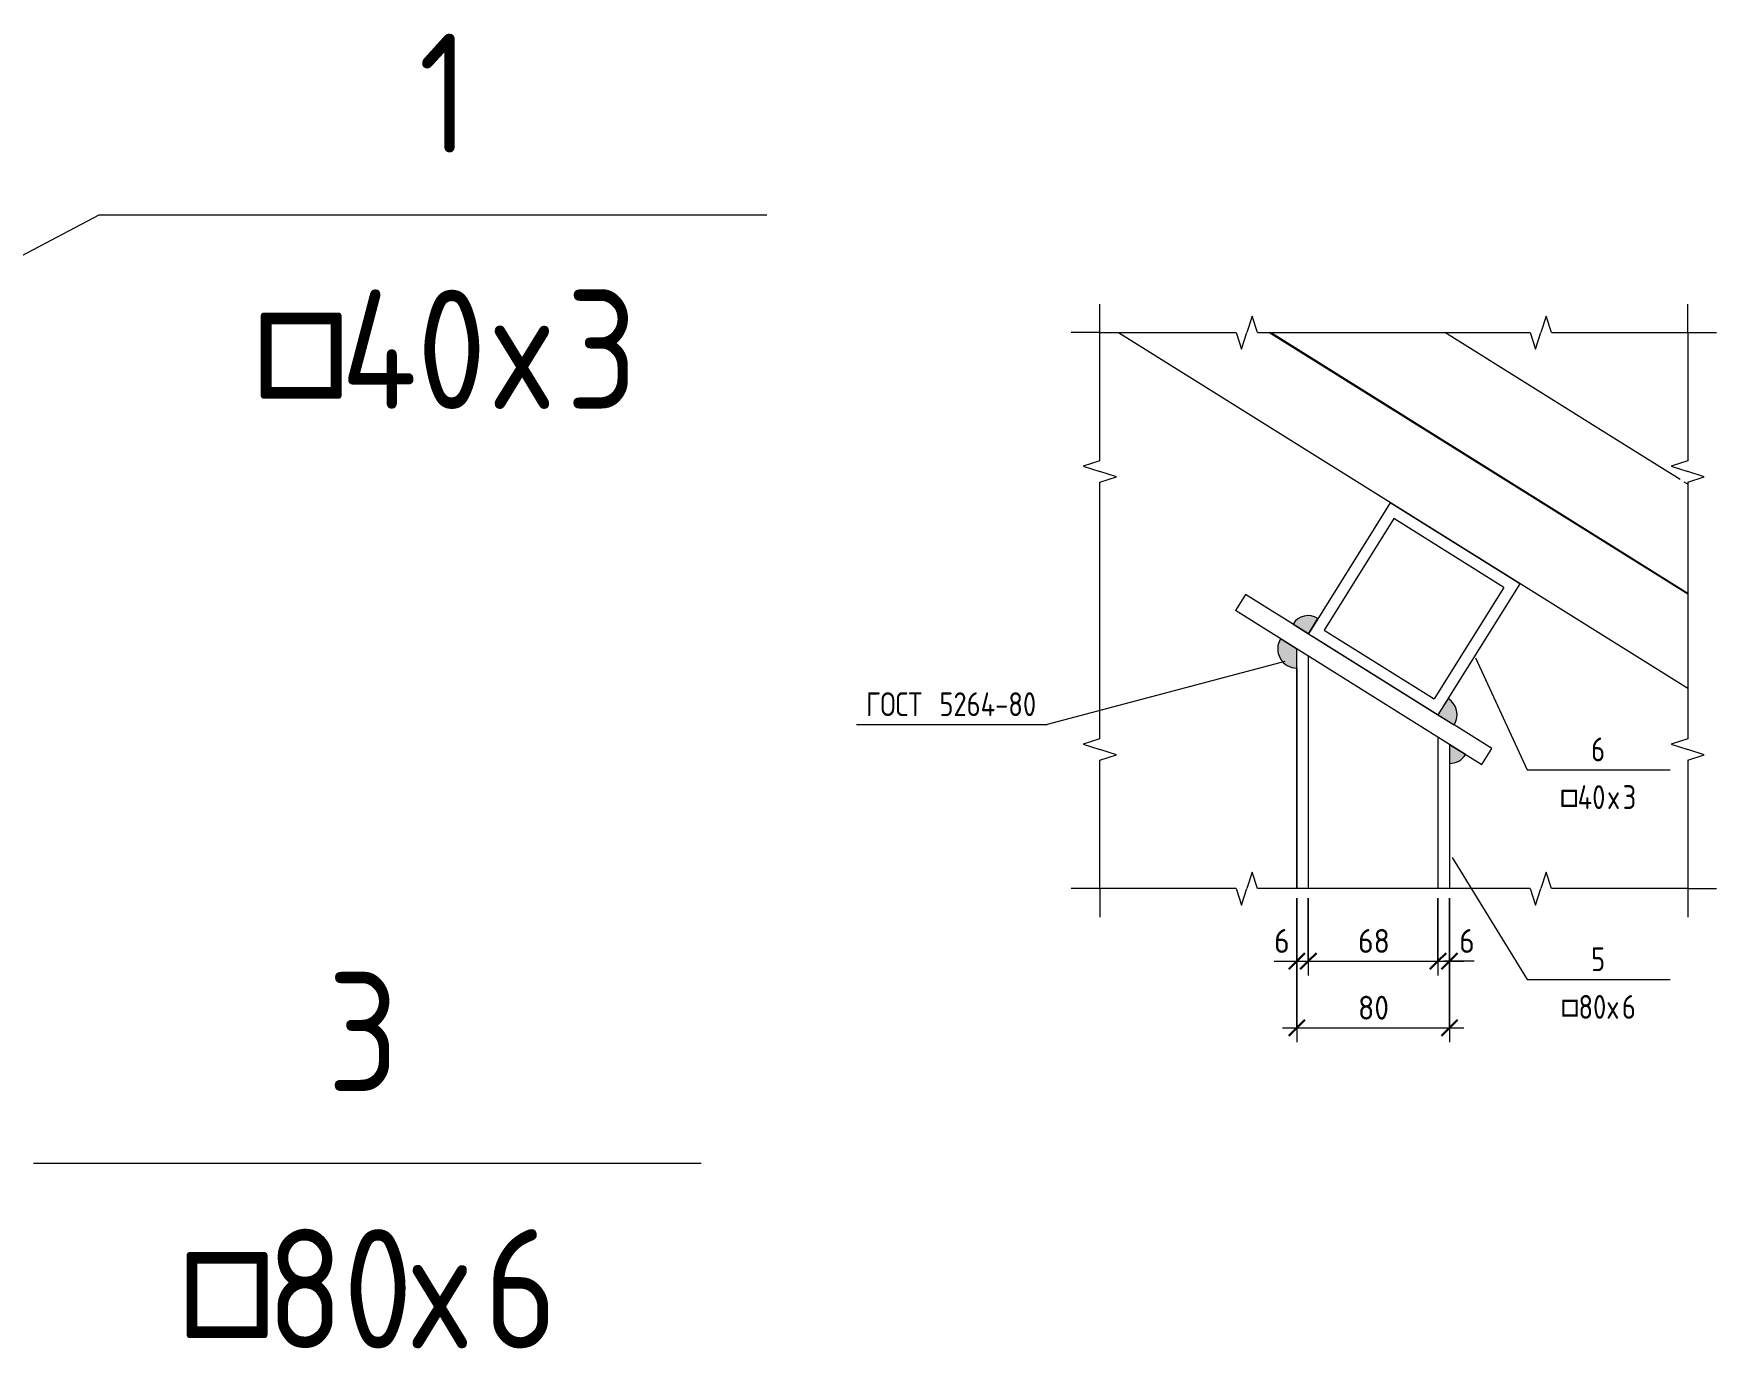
# Model space of a CAD drawing. Header units: millimetres. Extents: x 539 to 32806, y -1166 to 49726.
# Drawn here: x 31409 to 32291, y 177 to 867 of the extents above; entities that cross this region are included whole.
import ezdxf

# ---------------------------------------------------------------- set-up
doc = ezdxf.new("R2010")
doc.units = ezdxf.units.MM
for name, color, linetype, lineweight in [('AA_Dim', 7, 'Continuous', 9), ('AA_Dim-5', 7, 'Continuous', 9), ('AA_Linii', 7, 'Continuous', 9), ('AA_Oformlenie', 7, 'Continuous', 9), ('AA_Vinoska', 7, 'Continuous', 9), ('AF_Balki', 7, 'Continuous', 20), ('AF_Pokritie', 7, 'Continuous', 9)]:
    doc.layers.add(name, color=color, linetype=linetype, lineweight=lineweight)
doc.styles.add('GOST Common_2', font='GOST Common.ttf', dxfattribs={"width": 0.85, "height": 12.5})
doc.styles.add('GOST Common_4', font='GOST Common.ttf', dxfattribs={"width": 0.85, "height": 12.5})
doc.styles.add('ISOCPEUR_10', font='isocpeur.ttf', dxfattribs={"width": 0.9, "height": 12.5})
doc.styles.add('ISOCPEUR_6', font='isocpeur.ttf', dxfattribs={"width": 0.85, "height": 62.5})
doc.styles.add('ISOCPEUR_8', font='isocpeur.ttf', dxfattribs={"width": 0.85, "height": 62.5})
doc.dimstyles.new('00_Точн_3_знака__прозр__3', dxfattribs={"dimscale": 304.8, "dimtxt": 12.449765, "dimasz": 0.027887, "dimexe": 0.024606, "dimexo": 0.016404, "dimgap": 0.00164, "dimtad": 1, "dimdec": 3, "dimrnd": 0.001, "dimdsep": 46, "dimtxsty": 'ISOCPEUR_10', "dimblk1": 'OBLIQUE', "dimblk2": 'OBLIQUE', "dimsah": 1, "dimcen": 0.09, "dimdle": 0.024606, "dimazin": 0, "dimtfac": 1, "dimtdec": 4, "dimtix": 1, "dimtmove": 0, "dimatfit": 3, "dimfxl": 1, "dimtvp": 1, "dimtolj": 1, "dimtzin": 0, "dimlwd": 18, "dimlwe": 18, "dimarcsym": 2})
doc.dimstyles.new('00_Точн_3_знака__прозр__5', dxfattribs={"dimscale": 304.8, "dimtxt": 12.449765, "dimasz": 0.027887, "dimexe": 0.024606, "dimexo": 0.016404, "dimgap": 0.00164, "dimtad": 1, "dimdec": 3, "dimrnd": 0.001, "dimdsep": 46, "dimtxsty": 'ISOCPEUR_10', "dimblk1": 'OBLIQUE', "dimblk2": 'OBLIQUE', "dimsah": 1, "dimcen": 0.09, "dimdle": 0.024606, "dimazin": 0, "dimtfac": 1, "dimtdec": 4, "dimtix": 1, "dimtmove": 1, "dimatfit": 3, "dimfxl": 1, "dimtvp": 1, "dimtolj": 1, "dimtzin": 0, "dimlwd": 18, "dimlwe": 18, "dimarcsym": 2})

# ---------------------------------------------------------------- blocks, each defined once
blk = doc.blocks.new('253_Профиль гнутый сварной квадратный _НесКаркас_Балка_ - 40х3-4199257-Узел Б')
at = {"layer": 'AF_Balki'}
for p, q in [((43752.06, 710.04), (44050.61, 523.67)), ((44050.61, 572.87), (43830.87, 710.04))]:
    blk.add_line(p, q, dxfattribs=at)
blk = doc.blocks.new('011_Прямоугольник обрыва _ЭлУзла_ - 011_Прямоугольник обрыва _ЭлУзла_-4184437-Узел Б')
at = {"layer": 'AA_Oformlenie'}
for p, q in [((43742.34, 642.79), (43742.34, 710.04)), ((43742.34, 710.04), (43813.91, 710.04)), ((43825.04, 710.04), (43968.04, 710.04)), ((43979.18, 710.04), (44050.61, 710.04)), ((44050.61, 710.04), (44050.61, 642.79)), ((43742.34, 497.02), (43742.34, 631.66)), ((44050.61, 631.66), (44050.61, 497.02)), ((43742.34, 418.51), (43742.34, 485.89)), ((44050.61, 485.89), (44050.61, 418.51)), ((43813.91, 418.51), (43742.34, 418.51)), ((43968.04, 418.51), (43825.04, 418.51)), ((44050.61, 418.51), (43979.18, 418.51))]:
    blk.add_line(p, q, dxfattribs=at)
blk = doc.blocks.new('043_М_КолонныКМ - Позиция_Наименование_дп14-4163880-Сечение 5')
at = {"layer": 'AA_Vinoska'}
blk.add_line((-43495.64, 274.63), (-43145.64, 274.63), dxfattribs=at)
blk = doc.blocks.new('043_М_Балки_Полка - Позиция_Наименование_дп14-4164524-Сечение 5')
at = {"layer": 'AA_Vinoska'}
blk.add_line((-45163.7, 637.1), (-44813.7, 637.1), dxfattribs=at)
blk = doc.blocks.new('010_Текст с выноской - Текст 2 строки-4193864-Узел Б')
at = {"layer": 'AA_Vinoska'}
blk.add_line((43966.44, 480.82), (44041.44, 480.82), dxfattribs=at)
blk = doc.blocks.new('DIMBLOCK64-Узел Б')
at = {"layer": 'AA_Dim-5', "lineweight": 18}
for p, q in [((32071.17, 413.51), (32071.17, 372.98)), ((32071.17, 380.48), (32071.17, 413.51)), ((32077.17, 413.51), (32077.17, 372.98)), ((32077.17, 380.48), (32077.17, 413.51)), ((32059.24, 380.48), (32072.14, 380.48)), ((32063.67, 380.48), (32077.17, 380.48)), ((32072.14, 380.48), (32074.17, 380.48))]:
    blk.add_line(p, q, dxfattribs=at)
at = {"layer": 'AA_Dim-5', "lineweight": 30}
for p, q in [((32071.17, 380.48), (32066.92, 376.23)), ((32071.17, 380.48), (32075.42, 384.73)), ((32077.17, 380.48), (32072.92, 376.23)), ((32077.17, 380.48), (32081.42, 384.73))]:
    blk.add_line(p, q, dxfattribs=at)
at = {"layer": 'AA_Dim-5', "color": 0, "lineweight": 18, "insert": (32059.24, 397.32), "char_height": 12.5, "width": 9.481, "attachment_point": 1, "line_spacing_factor": 1.149209, "style": 'ISOCPEUR_10'}
blk.add_mtext('\\fISOCPEUR|b0|i0|c204|p34|;\\W.9;6', dxfattribs=at)
blk = doc.blocks.new('_Oblique')
at = {"color": 0, "linetype": 'ByBlock', "lineweight": -2}
blk.add_line((-0.5, -0.5), (0.5, 0.5), dxfattribs=at)
blk = doc.blocks.new('DIMBLOCK65-Узел Б')
at = {"layer": 'AA_Dim-5', "lineweight": 18}
for p, q in [((32077.17, 413.51), (32077.17, 372.98)), ((32077.17, 380.48), (32077.17, 413.51)), ((32145.17, 413.51), (32145.17, 372.98)), ((32145.17, 380.48), (32145.17, 413.51)), ((32077.17, 380.48), (32145.17, 380.48))]:
    blk.add_line(p, q, dxfattribs=at)
at = {"layer": 'AA_Dim-5', "lineweight": 30}
for p, q in [((32077.17, 380.48), (32072.92, 376.23)), ((32077.17, 380.48), (32081.42, 384.73)), ((32145.17, 380.48), (32140.92, 376.23)), ((32145.17, 380.48), (32149.42, 384.73))]:
    blk.add_line(p, q, dxfattribs=at)
at = {"layer": 'AA_Dim-5', "color": 0, "lineweight": 18, "insert": (32103.27, 397.32), "char_height": 12.5, "width": 18.9619, "attachment_point": 1, "line_spacing_factor": 1.149209, "style": 'ISOCPEUR_10'}
blk.add_mtext('68', dxfattribs=at)
blk = doc.blocks.new('DIMBLOCK66-Узел Б')
at = {"layer": 'AA_Dim-5', "lineweight": 18}
for p, q in [((32145.17, 413.51), (32145.17, 372.98)), ((32145.17, 380.48), (32145.17, 413.51)), ((32151.17, 413.51), (32151.17, 372.98)), ((32151.17, 380.48), (32151.17, 413.51)), ((32145.17, 380.48), (32158.67, 380.48)), ((32151.28, 380.48), (32148.17, 380.48)), ((32164.18, 380.48), (32151.28, 380.48))]:
    blk.add_line(p, q, dxfattribs=at)
at = {"layer": 'AA_Dim-5', "lineweight": 30}
for p, q in [((32145.17, 380.48), (32140.92, 376.23)), ((32145.17, 380.48), (32149.42, 384.73)), ((32151.17, 380.48), (32146.92, 376.23)), ((32151.17, 380.48), (32155.42, 384.73))]:
    blk.add_line(p, q, dxfattribs=at)
at = {"layer": 'AA_Dim-5', "color": 0, "lineweight": 18, "insert": (32156.28, 397.32), "char_height": 12.5, "width": 9.481, "attachment_point": 1, "line_spacing_factor": 1.149209, "style": 'ISOCPEUR_10'}
blk.add_mtext('\\fISOCPEUR|b0|i0|c204|p34|;\\W.9;6', dxfattribs=at)
blk = doc.blocks.new('DIMBLOCK67-Узел Б')
at = {"layer": 'AA_Dim-5', "lineweight": 18}
for p, q in [((32071.17, 413.51), (32071.17, 337.98)), ((32071.17, 345.48), (32071.17, 413.51)), ((32151.17, 413.51), (32151.17, 337.98)), ((32151.17, 345.48), (32151.17, 413.51)), ((32063.67, 345.48), (32158.67, 345.48))]:
    blk.add_line(p, q, dxfattribs=at)
at = {"layer": 'AA_Dim-5', "lineweight": 30}
for p, q in [((32071.17, 345.48), (32066.92, 341.23)), ((32071.17, 345.48), (32075.42, 349.73)), ((32151.17, 345.48), (32146.92, 341.23)), ((32151.17, 345.48), (32155.42, 349.73))]:
    blk.add_line(p, q, dxfattribs=at)
at = {"layer": 'AA_Dim-5', "color": 0, "lineweight": 18, "insert": (32103.27, 362.32), "char_height": 12.5, "width": 18.9619, "attachment_point": 1, "line_spacing_factor": 1.149209, "style": 'ISOCPEUR_10'}
blk.add_mtext('80', dxfattribs=at)
blk = doc.blocks.new('010_Текст с выноской - Текст 2 строки-3030202-Узел Б')
at = {"layer": 'AA_Vinoska'}
blk.add_line((43614.77, 504.54), (43714.77, 504.54), dxfattribs=at)

msp = doc.modelspace()

# ---------------------------------------------------------------- hatches: boundary and pattern name
at = {"layer": 'AA_Oformlenie'}
h = msp.add_hatch(color=250, dxfattribs=at)
h.paths.add_polyline_path([(32151.1687, 484.1541), (32153.6725, 484.4727), (32156.0168, 485.4079), (32158.0523, 486.9004), (32159.6492, 488.8549), (32151.1687, 494.1541), (32151.1687, 484.4727)])
h.paths.add_polyline_path([(32153.6357, 504.4044), (32154.7183, 506.7798), (32155.1491, 509.3546), (32154.8989, 511.9531), (32153.9847, 514.3983), (32152.4688, 516.5235), (32150.4544, 518.184), (32145.1552, 509.7036), (32152.4688, 505.1336)])
h.paths.add_polyline_path([(32071.1687, 534.111), (32071.1687, 544.1437), (32062.6605, 549.4602), (32061.6514, 547.3179), (32061.1725, 544.9987), (32061.2506, 542.6319), (32061.8812, 540.3493), (32063.0293, 538.2781), (32064.6309, 536.5337), (32066.5967, 535.2133), (32068.8172, 534.3905), (32070.7273, 534.1635)])
h.paths.add_polyline_path([(32077.1822, 552.1778), (32082.1977, 560.2044), (32079.9494, 561.229), (32077.5125, 561.6368), (32075.0531, 561.4), (32072.7388, 560.5347), (32070.7273, 559.0999), (32069.1557, 557.1934), (32075.0531, 553.5082)])

# ---------------------------------------------------------------- linework, layer by layer
at = {"layer": 'AA_Linii'}
for p, q in [((32120.0632, 620.8018), (32077.1822, 552.1778)), ((32188.0363, 578.3275), (32120.0632, 620.8018)), ((32121.972, 612.534), (32085.45, 554.0866)), ((32179.7036, 576.4593), (32121.972, 612.534)), ((32179.7036, 576.4593), (32143.1816, 518.0119)), ((32188.0363, 578.3275), (32145.1552, 509.7036)), ((32044.2783, 572.7385), (32038.9791, 564.258)), ((32077.1822, 552.1778), (32044.2783, 572.7385)), ((32151.1687, 494.1541), (32038.9791, 564.258)), ((32069.1557, 557.1934), (32077.1822, 552.1778)), ((32077.1822, 552.1778), (32082.1977, 560.2044)), ((32071.1687, 544.1437), (32062.6605, 549.4602)), ((32077.1822, 552.1778), (32145.1552, 509.7036)), ((32079.3735, 550.8086), (32153.6357, 504.4044)), ((32085.45, 554.0866), (32143.1816, 518.0119)), ((32071.1687, 534.111), (32071.1687, 544.1437)), ((32071.1687, 418.5098), (32071.1687, 544.1437)), ((32077.1687, 540.3945), (32077.1687, 418.5098)), ((32071.1687, 534.111), (32071.1687, 418.5098)), ((32150.4544, 518.184), (32145.1552, 509.7036)), ((32145.1552, 509.7036), (32153.6357, 504.4044)), ((32173.4289, 492.0362), (32153.6357, 504.4044)), ((32145.1687, 497.9033), (32145.1687, 418.5098)), ((32159.6492, 488.8549), (32151.1687, 494.1541)), ((32151.1687, 494.1541), (32151.1687, 484.1541)), ((32151.1687, 494.1541), (32151.1687, 418.5098)), ((32151.1687, 494.1541), (32168.1297, 483.5557)), ((32168.1297, 483.5557), (32173.4289, 492.0362)), ((32151.1687, 418.5098), (32071.1687, 418.5098))]:
    msp.add_line(p, q, dxfattribs=at)
for centre, radius, start, end in [((32077.1822, 552.1778), 9.4647, 58, 148), ((32077.1822, 552.1778), 9.4647, 58, 148), ((32071.1687, 544.1437), 10.0327, 148, 270), ((32071.1687, 544.1437), 10.0327, 148, 270), ((32145.1552, 509.7036), 10, 328, 58), ((32145.1552, 509.7036), 10, 328, 58), ((32151.1687, 494.1541), 10, 270, 328), ((32151.1687, 494.1541), 10, 270, 328)]:
    msp.add_arc(centre, radius, start, end, dxfattribs=at)
at = {"layer": 'AA_Vinoska'}
for p, q in [((31140.0579, 611.8843), (31443.2117, 771.8555)), ((31967.85, 710.0387), (31967.85, 725.0387)), ((32276.1269, 710.0387), (32276.1269, 725.0387)), ((32047.7346, 718.7038), (32044.9192, 710.0387)), ((32050.5501, 710.0387), (32047.7346, 718.7038)), ((32201.8731, 718.7038), (32199.0577, 710.0387)), ((32204.6885, 710.0387), (32201.8731, 718.7038)), ((31967.85, 710.0387), (31952.85, 710.0387)), ((32039.4192, 710.0387), (32042.1692, 701.3785)), ((32042.1692, 701.3785), (32044.9192, 710.0387)), ((32193.5577, 710.0387), (32196.3077, 701.3785)), ((32196.3077, 701.3785), (32199.0577, 710.0387)), ((32276.1269, 710.0387), (32291.1269, 710.0387)), ((31967.85, 642.7874), (31959.185, 639.9719)), ((31959.185, 639.9719), (31967.85, 637.1565)), ((31976.5102, 634.4065), (31967.85, 637.1565)), ((32276.1269, 642.7874), (32267.4619, 639.9719)), ((32267.4619, 639.9719), (32276.1269, 637.1565)), ((32284.7871, 634.4065), (32276.1269, 637.1565)), ((31967.85, 631.6565), (31976.5102, 634.4065)), ((32276.1269, 631.6565), (32284.7871, 634.4065)), ((32164.8227, 539.4931), (32191.9527, 480.8183)), ((32064.8445, 537.5489), (31940.2809, 504.5355)), ((31967.85, 497.0229), (31959.185, 494.2075)), ((31959.185, 494.2075), (31967.85, 491.392)), ((32276.1269, 497.0229), (32267.4619, 494.2075)), ((32267.4619, 494.2075), (32276.1269, 491.392)), ((31976.5102, 488.642), (31967.85, 491.392)), ((31967.85, 485.892), (31976.5102, 488.642)), ((32284.7871, 488.642), (32276.1269, 491.392)), ((32276.1269, 485.892), (32284.7871, 488.642)), ((32152.6549, 434.8612), (32191.9527, 370.8183)), ((32047.7346, 427.1748), (32044.9192, 418.5098)), ((32050.5501, 418.5098), (32047.7346, 427.1748)), ((32201.8731, 427.1748), (32199.0577, 418.5098)), ((32204.6885, 418.5098), (32201.8731, 427.1748)), ((31967.85, 418.5098), (31952.85, 418.5098)), ((31967.85, 418.5098), (31967.85, 403.5098)), ((32039.4192, 418.5098), (32042.1692, 409.8496)), ((32042.1692, 409.8496), (32044.9192, 418.5098)), ((32193.5577, 418.5098), (32196.3077, 409.8496)), ((32196.3077, 409.8496), (32199.0577, 418.5098)), ((32276.1269, 418.5098), (32291.1269, 418.5098)), ((32276.1269, 418.5098), (32276.1269, 403.5098))]:
    msp.add_line(p, q, dxfattribs=at)
at = {"layer": 'AF_Pokritie', "lineweight": 20}
msp.add_line((32276.1269, 630.5043), (32274.2829, 631.6565), dxfattribs=at)
at = {"layer": 'AF_Pokritie', "lineweight": 20, "flags": 128}
for points in [[(32057.6124, 710.0387), (32060.4454, 708.2687), (32149.6214, 652.5488), (32238.7974, 596.8289), (32276.1269, 573.5043)], [(32272.1113, 633.0134), (32238.7974, 653.8289), (32149.6214, 709.5488), (32148.8372, 710.0387)]]:
    msp.add_lwpolyline(points, dxfattribs=at)

# ---------------------------------------------------------------- block references
at = {"layer": 'AA_Oformlenie'}
msp.add_blockref('011_Прямоугольник обрыва _ЭлУзла_ - 011_Прямоугольник обрыва _ЭлУзла_-4184437-Узел Б', (-11774.4867, 0), dxfattribs=at)
at = {"layer": 'AA_Vinoska'}
for name, p in [('043_М_Балки_Полка - Позиция_Наименование_дп14-4164524-Сечение 5', (76606.9083, 134.7594)), ('010_Текст с выноской - Текст 2 строки-3030202-Узел Б', (-11774.4867, 0)), ('010_Текст с выноской - Текст 2 строки-4193864-Узел Б', (-11774.4867, 0)), ('010_Текст с выноской - Текст 2 строки-4193864-Узел Б', (-11774.4867, -110)), ('043_М_КолонныКМ - Позиция_Наименование_дп14-4163880-Сечение 5', (74904.4169, 0))]:
    msp.add_blockref(name, p, dxfattribs=at)
at = {"layer": 'AF_Balki'}
msp.add_blockref('253_Профиль гнутый сварной квадратный _НесКаркас_Балка_ - 40х3-4199257-Узел Б', (-11774.4867, 0), dxfattribs=at)

# ---------------------------------------------------------------- texts
at = {"layer": 'AA_Vinoska', "attachment_point": 1}
for s, insert, char_height, width, style in [('\\fISOCPEUR|b0|i0|c204|p34|;\\W.85;1', (31610.6143, 866.7898), 62.5, 32.368133, 'ISOCPEUR_6'), ('40', (31569.8984, 732.5157), 62.5, 97.104398, 'ISOCPEUR_6'), ('\\fISOCPEUR|b0|i0|c204|p34|;\\W.85;3', (31687.9687, 732.5157), 62.5, 45.99682, 'ISOCPEUR_6'), ('\\fISOCPEUR|b0|i0|c130|p34|;\\W.85;□', (31522.108, 732.5157), 62.5, 57.921922, 'ISOCPEUR_8'), ('\\fISOCPEUR|b0|i0|c204|p34|;\\W.85;х', (31650.0175, 732.5157), 62.5, 45.99682, 'ISOCPEUR_6'), ('ГОСТ', (31845.211, 521.447), 12.5, 38.841759, 'GOST Common_2'), (' 5264-80', (31877.2587, 521.447), 12.5, 69.847023, 'GOST Common_2'), ('\\fGOST Common|b0|i0|c204|p34|;\\W.85;6', (32225.4378, 497.7298), 12.5, 9.199364, 'GOST Common_2'), ('\\fGOST Common|b0|i0|c130|p34|;\\W.85;□', (32208.8416, 472.7298), 12.5, 11.584384, 'GOST Common_4'), ('40', (32218.3996, 472.7298), 12.5, 19.42088, 'GOST Common_2'), ('\\fGOST Common|b0|i0|c204|p34|;\\W.85;х', (32234.4235, 472.7298), 12.5, 9.199364, 'GOST Common_2'), ('\\fGOST Common|b0|i0|c204|p34|;\\W.85;3', (32242.0137, 472.7298), 12.5, 9.199364, 'GOST Common_2'), ('\\fGOST Common|b0|i0|c204|p34|;\\W.85;5', (32225.4378, 387.7298), 12.5, 9.199364, 'GOST Common_2'), ('\\fISOCPEUR|b0|i0|c204|p34|;\\W.85;3', (31562.8364, 374.6952), 62.5, 45.99682, 'ISOCPEUR_6'), ('80', (32218.8246, 362.7298), 12.5, 18.398728, 'GOST Common_2'), ('\\fGOST Common|b0|i0|c204|p34|;\\W.85;6', (32241.5953, 362.7298), 12.5, 9.199364, 'GOST Common_2'), ('\\fGOST Common|b0|i0|c130|p34|;\\W.85;□', (32209.2666, 362.7298), 12.5, 11.584384, 'GOST Common_4'), ('\\fGOST Common|b0|i0|c204|p34|;\\W.85;х', (32234.0051, 362.7298), 12.5, 9.199364, 'GOST Common_2'), ('80', (31531.0459, 239.9541), 62.5, 91.993641, 'ISOCPEUR_6'), ('\\fISOCPEUR|b0|i0|c204|p34|;\\W.85;6', (31644.8994, 239.9541), 62.5, 45.99682, 'ISOCPEUR_6'), ('\\fISOCPEUR|b0|i0|c130|p34|;\\W.85;□', (31483.2555, 239.9541), 62.5, 57.921922, 'ISOCPEUR_8'), ('\\fISOCPEUR|b0|i0|c204|p34|;\\W.85;х', (31606.9482, 239.9541), 62.5, 45.99682, 'ISOCPEUR_6')]:
    msp.add_mtext(s, dxfattribs=dict(at, insert=insert, char_height=char_height, width=width, style=style))

# ---------------------------------------------------------------- dimensions: what is measured, and where the dimension line sits
at = {"layer": 'AA_Dim', "lineweight": 18}
for base, p1, p2, picture, middle in [((32077.1687, 380.4844), (32071.1687, 418.5098), (32077.1687, 418.5098), 'DIMBLOCK64-Узел Б', (32063.9842, 388.9818)), ((32151.1687, 380.4844), (32145.1687, 418.5098), (32151.1687, 418.5098), 'DIMBLOCK66-Узел Б', (32161.024, 388.9818))]:
    dim = msp.add_linear_dim(base=base, p1=p1, p2=p2, dimstyle='00_Точн_3_знака__прозр__5', override={"dimpost": '<>', "dimfxl": 6}, dxfattribs=at)
    dim.commit()
    dim.dimension.update_dxf_attribs({"geometry": picture, "text_midpoint": middle, "dimtype": 160})
for base, p1, p2, override, picture, middle in [((32151.1687, 345.4844), (32071.1687, 418.5098), (32151.1687, 418.5098), {"dimpost": '<>', "dimfxl": 80}, 'DIMBLOCK67-Узел Б', (32111.1687, 352.2344)), ((32145.1687, 380.4844), (32077.1687, 418.5098), (32145.1687, 418.5098), {"dimpost": '<>', "dimfxl": 68}, 'DIMBLOCK65-Узел Б', (32111.1687, 387.2344))]:
    dim = msp.add_linear_dim(base=base, p1=p1, p2=p2, dimstyle='00_Точн_3_знака__прозр__3', override=override, dxfattribs=at)
    dim.commit()
    dim.dimension.update_dxf_attribs({"geometry": picture, "text_midpoint": middle})

doc.saveas('drawing.dxf')
